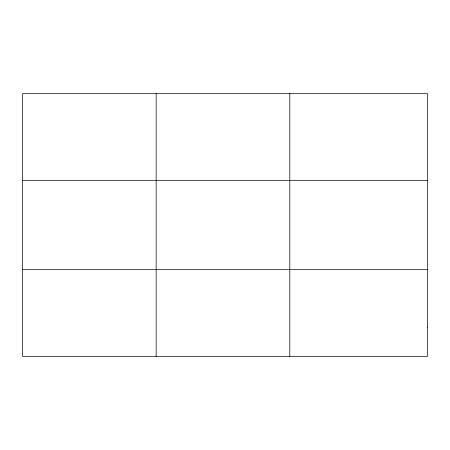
<?xml version="1.0" encoding="UTF-8"?>
<svg xmlns="http://www.w3.org/2000/svg" width="450" height="450" viewBox="0 0 450 450"><rect width="100%" height="100%" fill="white"/><g stroke="black" fill="none" stroke-linecap="round" stroke-linejoin="round"><path stroke-width="0.67" d="M156.15 93.673L156.15 356.327M289.8 93.673L289.8 356.327M22.5 180.349L427.5 180.349M22.5 269.651L427.5 269.651M427.5 327.437L427.5 356.327L22.5 356.327L22.5 93.673L427.5 93.673L427.5 327.437"/></g></svg>
